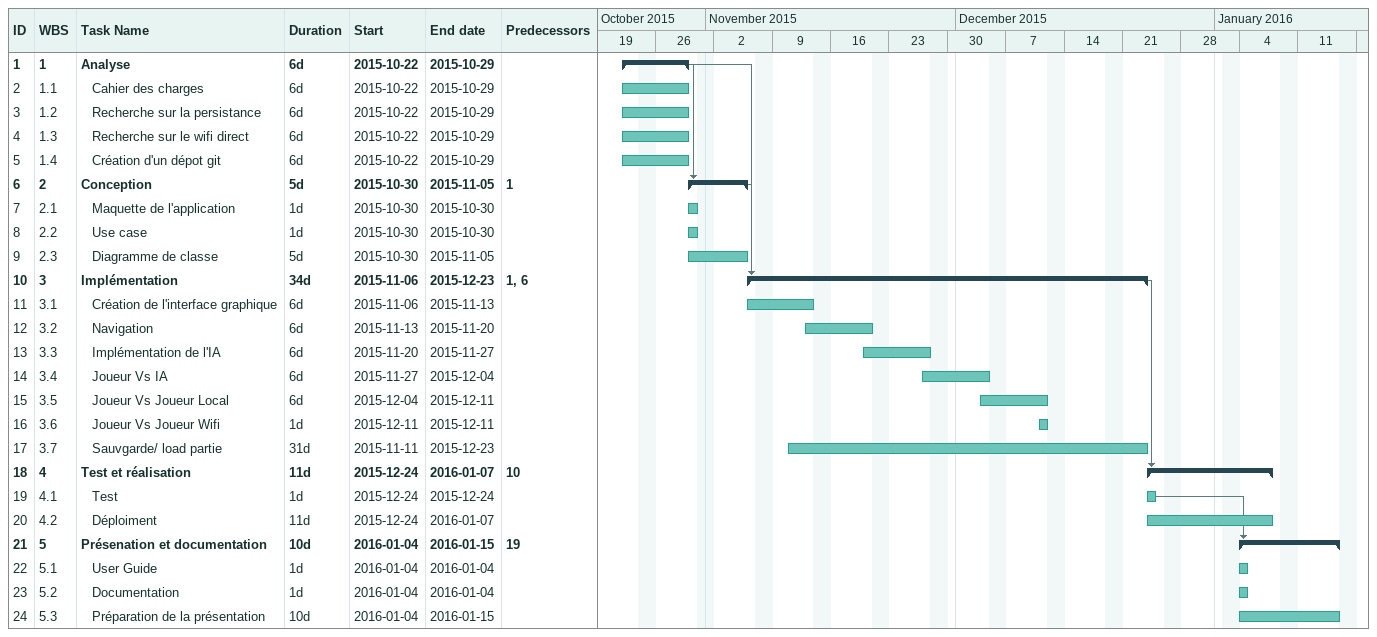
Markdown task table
| ID | WBS | Task | Duration | Start | Finish | Predecessors |
|---|---|---|---|---|---|---|
| 1 | 1 | **Analyse** | 6d | 2015-10-22 | 2015-10-29 |  |
| 2 | 1.1 | Cahier des charges | 6d | 2015-10-22 | 2015-10-29 |  |
| 3 | 1.2 | Recherche sur la persistance | 6d | 2015-10-22 | 2015-10-29 |  |
| 4 | 1.3 | Recherche sur le wifi direct | 6d | 2015-10-22 | 2015-10-29 |  |
| 5 | 1.4 | Création d'un dépot git | 6d | 2015-10-22 | 2015-10-29 |  |
| 6 | 2 | **Conception** | 5d | 2015-10-30 | 2015-11-05 | 1 |
| 7 | 2.1 | Maquette de l'application | 1d | 2015-10-30 | 2015-10-30 |  |
| 8 | 2.2 | Use case | 1d | 2015-10-30 | 2015-10-30 |  |
| 9 | 2.3 | Diagramme de classe | 5d | 2015-10-30 | 2015-11-05 |  |
| 10 | 3 | **Implémentation** | 34d | 2015-11-06 | 2015-12-23 | 1, 6 |
| 11 | 3.1 | Création de l'interface graphique | 6d | 2015-11-06 | 2015-11-13 |  |
| 12 | 3.2 | Navigation | 6d | 2015-11-13 | 2015-11-20 |  |
| 13 | 3.3 | Implémentation de l'IA | 6d | 2015-11-20 | 2015-11-27 |  |
| 14 | 3.4 | Joueur Vs IA | 6d | 2015-11-27 | 2015-12-04 |  |
| 15 | 3.5 | Joueur Vs Joueur Local | 6d | 2015-12-04 | 2015-12-11 |  |
| 16 | 3.6 | Joueur Vs Joueur Wifi | 1d | 2015-12-11 | 2015-12-11 |  |
| 17 | 3.7 | Sauvgarde/ load partie | 31d | 2015-11-11 | 2015-12-23 |  |
| 18 | 4 | **Test et réalisation** | 11d | 2015-12-24 | 2016-01-07 | 10 |
| 19 | 4.1 | Test | 1d | 2015-12-24 | 2015-12-24 |  |
| 20 | 4.2 | Déploiment | 11d | 2015-12-24 | 2016-01-07 |  |
| 21 | 5 | **Présenation et documentation** | 10d | 2016-01-04 | 2016-01-15 | 19 |
| 22 | 5.1 | User Guide | 1d | 2016-01-04 | 2016-01-04 |  |
| 23 | 5.2 | Documentation | 1d | 2016-01-04 | 2016-01-04 |  |
| 24 | 5.3 | Préparation de la présentation | 10d | 2016-01-04 | 2016-01-15 |  |
